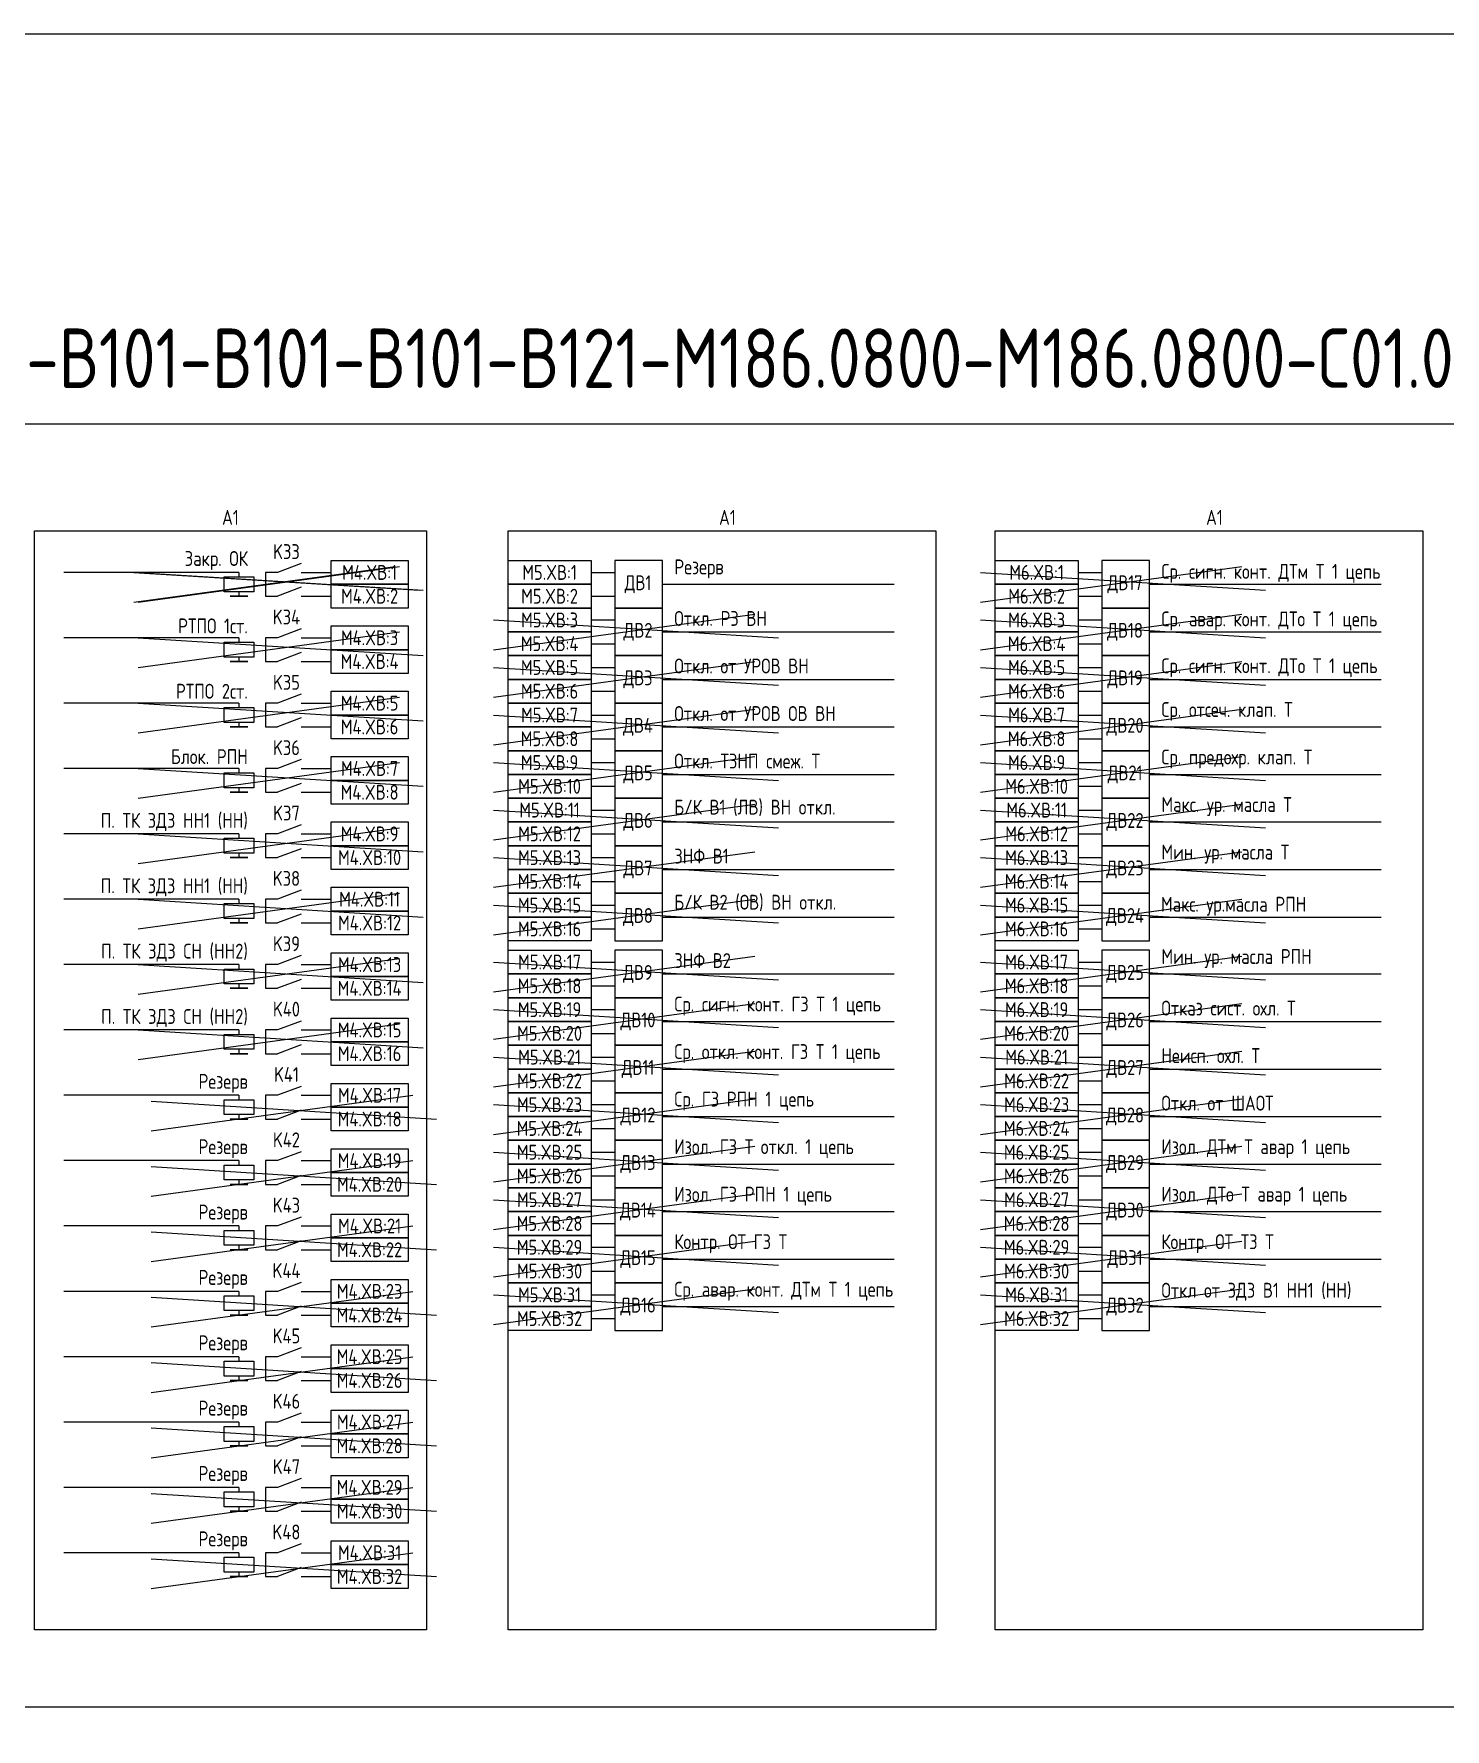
# Model space of a CAD drawing. Header units: millimetres. Extents: x -1117 to 4405, y -90 to 586.
# Drawn here: x -820 to -582.4, y 300.7 to 586 of the extents above; entities that cross this region are included whole.
import ezdxf

# ---------------------------------------------------------------- set-up
doc = ezdxf.new("R2010")
doc.units = ezdxf.units.MM
doc.styles.add('Gost_type_A', font='GOST_0.TTF')

msp = doc.modelspace()

# ---------------------------------------------------------------- linework, layer by layer
at = {"ltscale": 4.32}
for p, q in [((-774.98, 496.86), (-778.98, 495.36)), ((-774.98, 492.86), (-778.98, 491.36)), ((-774.98, 485.86), (-778.98, 484.36)), ((-774.98, 481.86), (-778.98, 480.36)), ((-774.98, 474.86), (-778.98, 473.36)), ((-774.98, 470.86), (-778.98, 469.36)), ((-774.98, 463.86), (-778.98, 462.36)), ((-774.98, 459.86), (-778.98, 458.36)), ((-774.98, 452.86), (-778.98, 451.36)), ((-774.98, 448.86), (-778.98, 447.36)), ((-774.98, 441.86), (-778.98, 440.36)), ((-774.98, 437.86), (-778.98, 436.36)), ((-774.98, 430.86), (-778.98, 429.36)), ((-774.98, 426.86), (-778.98, 425.36)), ((-774.98, 419.86), (-778.98, 418.36)), ((-774.98, 415.86), (-778.98, 414.36)), ((-774.98, 408.86), (-778.98, 407.36)), ((-774.98, 404.86), (-778.98, 403.36)), ((-774.98, 397.86), (-778.98, 396.36)), ((-774.98, 393.86), (-778.98, 392.36)), ((-774.98, 386.86), (-778.98, 385.36)), ((-774.98, 382.86), (-778.98, 381.36)), ((-774.98, 375.86), (-778.98, 374.36)), ((-774.98, 371.86), (-778.98, 370.36)), ((-774.98, 364.86), (-778.98, 363.36)), ((-774.98, 360.86), (-778.98, 359.36)), ((-774.98, 353.86), (-778.98, 352.36)), ((-774.98, 349.86), (-778.98, 348.36)), ((-774.98, 342.86), (-778.98, 341.36)), ((-774.98, 338.86), (-778.98, 337.36)), ((-774.98, 331.86), (-778.98, 330.36)), ((-774.98, 327.86), (-778.98, 326.36))]:
    msp.add_line(p, q, dxfattribs=at)
for p, q in [((-785.48, 495.36), (-814.98, 495.36)), ((-785.48, 495.36), (-785.48, 494.61)), ((-726.18, 495.36), (-722.18, 495.36)), ((-644.18, 495.36), (-640.18, 495.36)), ((-785.48, 492.11), (-785.48, 491.36)), ((-726.18, 491.36), (-722.18, 491.36)), ((-714.18, 493.36), (-675.18, 493.36)), ((-644.18, 491.36), (-640.18, 491.36)), ((-632.18, 493.36), (-593.18, 493.36)), ((-726.18, 487.36), (-722.18, 487.36)), ((-714.18, 485.36), (-675.18, 485.36)), ((-644.18, 487.36), (-640.18, 487.36)), ((-632.18, 485.36), (-593.18, 485.36)), ((-785.48, 484.36), (-814.98, 484.36)), ((-785.48, 484.36), (-785.48, 483.61)), ((-726.18, 483.36), (-722.18, 483.36)), ((-644.18, 483.36), (-640.18, 483.36)), ((-785.48, 481.11), (-785.48, 480.36)), ((-726.18, 479.36), (-722.18, 479.36)), ((-644.18, 479.36), (-640.18, 479.36)), ((-714.18, 477.36), (-675.18, 477.36)), ((-632.18, 477.36), (-593.18, 477.36)), ((-726.18, 475.36), (-722.18, 475.36)), ((-644.18, 475.36), (-640.18, 475.36)), ((-785.48, 473.36), (-814.98, 473.36)), ((-785.48, 473.36), (-785.48, 472.61)), ((-726.18, 471.36), (-722.18, 471.36)), ((-644.18, 471.36), (-640.18, 471.36)), ((-785.48, 470.11), (-785.48, 469.36)), ((-714.18, 469.36), (-675.18, 469.36)), ((-632.18, 469.36), (-593.18, 469.36)), ((-726.18, 467.36), (-722.18, 467.36)), ((-644.18, 467.36), (-640.18, 467.36)), ((-785.48, 462.36), (-814.98, 462.36)), ((-785.48, 462.36), (-785.48, 461.61)), ((-726.18, 463.36), (-722.18, 463.36)), ((-644.18, 463.36), (-640.18, 463.36)), ((-714.18, 461.36), (-675.18, 461.36)), ((-632.18, 461.36), (-593.18, 461.36)), ((-785.48, 459.11), (-785.48, 458.36)), ((-726.18, 459.36), (-722.18, 459.36)), ((-644.18, 459.36), (-640.18, 459.36)), ((-726.18, 455.36), (-722.18, 455.36)), ((-644.18, 455.36), (-640.18, 455.36)), ((-785.48, 451.36), (-814.98, 451.36)), ((-785.48, 451.36), (-785.48, 450.61)), ((-726.18, 451.36), (-722.18, 451.36)), ((-714.18, 453.36), (-675.18, 453.36)), ((-644.18, 451.36), (-640.18, 451.36)), ((-632.18, 453.36), (-593.18, 453.36)), ((-785.48, 448.11), (-785.48, 447.36)), ((-726.18, 447.36), (-722.18, 447.36)), ((-714.18, 445.36), (-675.18, 445.36)), ((-644.18, 447.36), (-640.18, 447.36)), ((-632.18, 445.36), (-593.18, 445.36)), ((-726.18, 443.36), (-722.18, 443.36)), ((-644.18, 443.36), (-640.18, 443.36)), ((-785.48, 440.36), (-814.98, 440.36)), ((-785.48, 440.36), (-785.48, 439.61)), ((-785.48, 437.11), (-785.48, 436.36)), ((-726.18, 439.36), (-722.18, 439.36)), ((-714.18, 437.36), (-675.18, 437.36)), ((-644.18, 439.36), (-640.18, 439.36)), ((-632.18, 437.36), (-593.18, 437.36)), ((-726.18, 435.36), (-722.18, 435.36)), ((-644.18, 435.36), (-640.18, 435.36)), ((-785.48, 429.36), (-814.98, 429.36)), ((-785.48, 429.36), (-785.48, 428.61)), ((-726.18, 429.78), (-722.18, 429.78)), ((-644.18, 429.78), (-640.18, 429.78)), ((-785.48, 426.11), (-785.48, 425.36)), ((-726.18, 425.78), (-722.18, 425.78)), ((-714.18, 427.78), (-675.18, 427.78)), ((-644.18, 425.78), (-640.18, 425.78)), ((-632.18, 427.78), (-593.18, 427.78)), ((-726.18, 421.78), (-722.18, 421.78)), ((-714.18, 419.78), (-675.18, 419.78)), ((-644.18, 421.78), (-640.18, 421.78)), ((-632.18, 419.78), (-593.18, 419.78)), ((-785.48, 418.36), (-814.98, 418.36)), ((-785.48, 418.36), (-785.48, 417.61)), ((-726.18, 417.78), (-722.18, 417.78)), ((-644.18, 417.78), (-640.18, 417.78)), ((-785.48, 415.11), (-785.48, 414.36)), ((-726.18, 413.78), (-722.18, 413.78)), ((-644.18, 413.78), (-640.18, 413.78)), ((-714.18, 411.78), (-675.18, 411.78)), ((-632.18, 411.78), (-593.18, 411.78)), ((-726.18, 409.78), (-722.18, 409.78)), ((-644.18, 409.78), (-640.18, 409.78)), ((-785.48, 407.36), (-814.98, 407.36)), ((-785.48, 407.36), (-785.48, 406.61)), ((-726.18, 405.78), (-722.18, 405.78)), ((-644.18, 405.78), (-640.18, 405.78)), ((-785.48, 404.11), (-785.48, 403.36)), ((-714.18, 403.78), (-675.18, 403.78)), ((-632.18, 403.78), (-593.18, 403.78)), ((-726.18, 401.78), (-722.18, 401.78)), ((-644.18, 401.78), (-640.18, 401.78)), ((-726.18, 397.78), (-722.18, 397.78)), ((-644.18, 397.78), (-640.18, 397.78)), ((-785.48, 396.36), (-814.98, 396.36)), ((-785.48, 396.36), (-785.48, 395.61)), ((-726.18, 393.78), (-722.18, 393.78)), ((-714.18, 395.78), (-675.18, 395.78)), ((-644.18, 393.78), (-640.18, 393.78)), ((-632.18, 395.78), (-593.18, 395.78)), ((-785.48, 393.11), (-785.48, 392.36)), ((-726.18, 389.78), (-722.18, 389.78)), ((-644.18, 389.78), (-640.18, 389.78)), ((-785.48, 385.36), (-814.98, 385.36)), ((-785.48, 385.36), (-785.48, 384.61)), ((-726.18, 385.78), (-722.18, 385.78)), ((-714.18, 387.78), (-675.18, 387.78)), ((-644.18, 385.78), (-640.18, 385.78)), ((-632.18, 387.78), (-593.18, 387.78)), ((-785.48, 382.11), (-785.48, 381.36)), ((-726.18, 381.78), (-722.18, 381.78)), ((-714.18, 379.78), (-675.18, 379.78)), ((-644.18, 381.78), (-640.18, 381.78)), ((-632.18, 379.78), (-593.18, 379.78)), ((-726.18, 377.78), (-722.18, 377.78)), ((-644.18, 377.78), (-640.18, 377.78)), ((-785.48, 374.36), (-814.98, 374.36)), ((-785.48, 374.36), (-785.48, 373.61)), ((-726.18, 373.78), (-722.18, 373.78)), ((-644.18, 373.78), (-640.18, 373.78)), ((-785.48, 371.11), (-785.48, 370.36)), ((-714.18, 371.78), (-675.18, 371.78)), ((-632.18, 371.78), (-593.18, 371.78)), ((-726.18, 369.78), (-722.18, 369.78)), ((-644.18, 369.78), (-640.18, 369.78)), ((-785.48, 363.36), (-814.98, 363.36)), ((-785.48, 363.36), (-785.48, 362.61)), ((-785.48, 360.11), (-785.48, 359.36)), ((-785.48, 352.36), (-814.98, 352.36)), ((-785.48, 352.36), (-785.48, 351.61)), ((-785.48, 349.11), (-785.48, 348.36)), ((-785.48, 341.36), (-814.98, 341.36)), ((-785.48, 341.36), (-785.48, 340.61)), ((-785.48, 338.11), (-785.48, 337.36)), ((-785.48, 330.36), (-814.98, 330.36)), ((-785.48, 330.36), (-785.48, 329.61)), ((-785.48, 327.11), (-785.48, 326.36))]:
    msp.add_line(p, q)
at = {"color": 6}
for p, q in [((-803.15, 490.36), (-759.15, 496.36)), ((-803.15, 495.36), (-755.15, 492.36)), ((-802.45, 490.36), (-758.45, 496.36)), ((-802.45, 495.36), (-754.45, 492.36)), ((-660.65, 490.36), (-616.65, 496.36)), ((-660.65, 495.36), (-612.65, 492.36)), ((-742.65, 482.36), (-698.65, 488.36)), ((-660.65, 482.36), (-616.65, 488.36)), ((-802.45, 479.36), (-758.45, 485.36)), ((-742.65, 487.36), (-694.65, 484.36)), ((-660.65, 487.36), (-612.65, 484.36)), ((-802.45, 484.36), (-754.45, 481.36)), ((-742.65, 474.36), (-698.65, 480.36)), ((-742.65, 479.36), (-694.65, 476.36)), ((-660.65, 474.36), (-616.65, 480.36)), ((-660.65, 479.36), (-612.65, 476.36)), ((-802.45, 468.36), (-758.45, 474.36)), ((-802.45, 473.36), (-754.45, 470.36)), ((-742.65, 466.36), (-698.65, 472.36)), ((-742.65, 471.36), (-694.65, 468.36)), ((-660.65, 466.36), (-616.65, 472.36)), ((-660.65, 471.36), (-612.65, 468.36)), ((-802.45, 457.36), (-758.45, 463.36)), ((-802.45, 462.36), (-754.45, 459.36)), ((-742.65, 458.36), (-698.65, 464.36)), ((-742.65, 463.36), (-694.65, 460.36)), ((-660.65, 458.36), (-616.65, 464.36)), ((-660.65, 463.36), (-612.65, 460.36)), ((-742.65, 450.36), (-698.65, 456.36)), ((-742.65, 455.36), (-694.65, 452.36)), ((-660.65, 450.36), (-616.65, 456.36)), ((-660.65, 455.36), (-612.65, 452.36)), ((-802.45, 446.36), (-758.45, 452.36)), ((-802.45, 451.36), (-754.45, 448.36)), ((-742.65, 442.36), (-698.65, 448.36)), ((-660.65, 442.36), (-616.65, 448.36)), ((-742.65, 447.36), (-694.65, 444.36)), ((-660.65, 447.36), (-612.65, 444.36)), ((-802.45, 435.36), (-758.45, 441.36)), ((-802.45, 440.36), (-754.45, 437.36)), ((-742.65, 434.36), (-698.65, 440.36)), ((-660.65, 434.36), (-616.65, 440.36)), ((-742.65, 439.36), (-694.65, 436.36)), ((-660.65, 439.36), (-612.65, 436.36)), ((-802.45, 424.36), (-758.45, 430.36)), ((-802.45, 429.36), (-754.45, 426.36)), ((-742.65, 424.78), (-698.65, 430.78)), ((-742.65, 429.78), (-694.65, 426.78)), ((-660.65, 424.78), (-616.65, 430.78)), ((-660.65, 429.78), (-612.65, 426.78)), ((-742.65, 416.78), (-698.65, 422.78)), ((-660.65, 416.78), (-616.65, 422.78)), ((-742.65, 421.78), (-694.65, 418.78)), ((-660.65, 421.78), (-612.65, 418.78)), ((-802.45, 413.36), (-758.45, 419.36)), ((-802.45, 418.36), (-754.45, 415.36)), ((-742.65, 408.78), (-698.65, 414.78)), ((-742.65, 413.78), (-694.65, 410.78)), ((-660.65, 408.78), (-616.65, 414.78)), ((-660.65, 413.78), (-612.65, 410.78)), ((-742.65, 400.78), (-698.65, 406.78)), ((-742.65, 405.78), (-694.65, 402.78)), ((-660.65, 400.78), (-616.65, 406.78)), ((-660.65, 405.78), (-612.65, 402.78)), ((-742.65, 392.78), (-698.65, 398.78)), ((-742.65, 397.78), (-694.65, 394.78)), ((-660.65, 392.78), (-616.65, 398.78)), ((-660.65, 397.78), (-612.65, 394.78)), ((-742.65, 384.78), (-698.65, 390.78)), ((-742.65, 389.78), (-694.65, 386.78)), ((-660.65, 384.78), (-616.65, 390.78)), ((-660.65, 389.78), (-612.65, 386.78)), ((-742.65, 376.78), (-698.65, 382.78)), ((-660.65, 376.78), (-616.65, 382.78)), ((-742.65, 381.78), (-694.65, 378.78)), ((-660.65, 381.78), (-612.65, 378.78)), ((-742.65, 368.78), (-698.65, 374.78)), ((-742.65, 373.78), (-694.65, 370.78)), ((-660.65, 368.78), (-616.65, 374.78)), ((-660.65, 373.78), (-612.65, 370.78))]:
    msp.add_line(p, q, dxfattribs=at)
at = {"ltscale": 1.08}
for p, q in [((-778.98, 495.36), (-780.98, 495.36)), ((-780.98, 495.36), (-780.98, 491.36)), ((-774.98, 495.36), (-769.98, 495.36)), ((-780.98, 491.36), (-778.98, 491.36)), ((-774.98, 491.36), (-769.98, 491.36)), ((-778.98, 484.36), (-780.98, 484.36)), ((-780.98, 484.36), (-780.98, 480.36)), ((-774.98, 484.36), (-769.98, 484.36)), ((-780.98, 480.36), (-778.98, 480.36)), ((-774.98, 480.36), (-769.98, 480.36)), ((-778.98, 473.36), (-780.98, 473.36)), ((-780.98, 473.36), (-780.98, 469.36)), ((-774.98, 473.36), (-769.98, 473.36)), ((-780.98, 469.36), (-778.98, 469.36)), ((-774.98, 469.36), (-769.98, 469.36)), ((-778.98, 462.36), (-780.98, 462.36)), ((-780.98, 462.36), (-780.98, 458.36)), ((-774.98, 462.36), (-769.98, 462.36)), ((-780.98, 458.36), (-778.98, 458.36)), ((-774.98, 458.36), (-769.98, 458.36)), ((-778.98, 451.36), (-780.98, 451.36)), ((-780.98, 451.36), (-780.98, 447.36)), ((-774.98, 451.36), (-769.98, 451.36)), ((-780.98, 447.36), (-778.98, 447.36)), ((-774.98, 447.36), (-769.98, 447.36)), ((-778.98, 440.36), (-780.98, 440.36)), ((-780.98, 440.36), (-780.98, 436.36)), ((-774.98, 440.36), (-769.98, 440.36)), ((-780.98, 436.36), (-778.98, 436.36)), ((-774.98, 436.36), (-769.98, 436.36)), ((-778.98, 429.36), (-780.98, 429.36)), ((-780.98, 429.36), (-780.98, 425.36)), ((-774.98, 429.36), (-769.98, 429.36)), ((-780.98, 425.36), (-778.98, 425.36)), ((-774.98, 425.36), (-769.98, 425.36)), ((-778.98, 418.36), (-780.98, 418.36)), ((-780.98, 418.36), (-780.98, 414.36)), ((-774.98, 418.36), (-769.98, 418.36)), ((-780.98, 414.36), (-778.98, 414.36)), ((-774.98, 414.36), (-769.98, 414.36)), ((-778.98, 407.36), (-780.98, 407.36)), ((-780.98, 407.36), (-780.98, 403.36)), ((-774.98, 407.36), (-769.98, 407.36)), ((-780.98, 403.36), (-778.98, 403.36)), ((-774.98, 403.36), (-769.98, 403.36)), ((-778.98, 396.36), (-780.98, 396.36)), ((-780.98, 396.36), (-780.98, 392.36)), ((-774.98, 396.36), (-769.98, 396.36)), ((-780.98, 392.36), (-778.98, 392.36)), ((-774.98, 392.36), (-769.98, 392.36)), ((-778.98, 385.36), (-780.98, 385.36)), ((-780.98, 385.36), (-780.98, 381.36)), ((-774.98, 385.36), (-769.98, 385.36)), ((-780.98, 381.36), (-778.98, 381.36)), ((-774.98, 381.36), (-769.98, 381.36)), ((-778.98, 374.36), (-780.98, 374.36)), ((-780.98, 374.36), (-780.98, 370.36)), ((-774.98, 374.36), (-769.98, 374.36)), ((-780.98, 370.36), (-778.98, 370.36)), ((-774.98, 370.36), (-769.98, 370.36)), ((-778.98, 363.36), (-780.98, 363.36)), ((-780.98, 363.36), (-780.98, 359.36)), ((-774.98, 363.36), (-769.98, 363.36)), ((-780.98, 359.36), (-778.98, 359.36)), ((-774.98, 359.36), (-769.98, 359.36)), ((-778.98, 352.36), (-780.98, 352.36)), ((-780.98, 352.36), (-780.98, 348.36)), ((-774.98, 352.36), (-769.98, 352.36)), ((-780.98, 348.36), (-778.98, 348.36)), ((-774.98, 348.36), (-769.98, 348.36)), ((-778.98, 341.36), (-780.98, 341.36)), ((-780.98, 341.36), (-780.98, 337.36)), ((-774.98, 341.36), (-769.98, 341.36)), ((-780.98, 337.36), (-778.98, 337.36)), ((-774.98, 337.36), (-769.98, 337.36)), ((-778.98, 330.36), (-780.98, 330.36)), ((-780.98, 330.36), (-780.98, 326.36)), ((-774.98, 330.36), (-769.98, 330.36)), ((-780.98, 326.36), (-778.98, 326.36)), ((-774.98, 326.36), (-769.98, 326.36))]:
    msp.add_line(p, q, dxfattribs=at)
at = {"color": 3}
for p, q in [((-800.23, 401.36), (-756.23, 407.36)), ((-800.23, 406.36), (-752.23, 403.36)), ((-800.23, 390.36), (-756.23, 396.36)), ((-800.23, 395.36), (-752.23, 392.36)), ((-800.23, 379.36), (-756.23, 385.36)), ((-800.23, 384.36), (-752.23, 381.36)), ((-800.23, 368.36), (-756.23, 374.36)), ((-800.23, 373.36), (-752.23, 370.36)), ((-800.23, 357.36), (-756.23, 363.36)), ((-800.23, 362.36), (-752.23, 359.36)), ((-800.23, 346.36), (-756.23, 352.36)), ((-800.23, 351.36), (-752.23, 348.36)), ((-800.23, 335.36), (-756.23, 341.36)), ((-800.23, 340.36), (-752.23, 337.36)), ((-800.23, 324.36), (-756.23, 330.36)), ((-800.23, 329.36), (-752.23, 326.36))]:
    msp.add_line(p, q, dxfattribs=at)
for points in [[(-1117.42, 586), (4404.54, 586), (4404.54, -90), (-1117.42, -90)], [(-1050, 520.36), (150.29, 520.36), (150.29, 304.36), (-1050, 304.36)], [(-819.91, 502.36), (-753.91, 502.36), (-753.91, 317.36), (-819.91, 317.36)], [(-740.18, 502.36), (-668.18, 502.36), (-668.18, 317.36), (-740.18, 317.36)], [(-658.18, 502.36), (-586.18, 502.36), (-586.18, 317.36), (-658.18, 317.36)], [(-769.98, 497.36), (-756.98, 497.36), (-756.98, 493.36), (-769.98, 493.36)], [(-740.18, 497.36), (-726.18, 497.36), (-726.18, 493.36), (-740.18, 493.36)], [(-658.18, 497.36), (-644.18, 497.36), (-644.18, 493.36), (-658.18, 493.36)], [(-782.98, 494.61), (-782.98, 492.11), (-787.98, 492.11), (-787.98, 494.61)], [(-783.98, 491.36), (-786.98, 491.36)], [(-769.98, 493.36), (-756.98, 493.36), (-756.98, 489.36), (-769.98, 489.36)], [(-740.18, 493.36), (-726.18, 493.36), (-726.18, 489.36), (-740.18, 489.36)], [(-658.18, 493.36), (-644.18, 493.36), (-644.18, 489.36), (-658.18, 489.36)], [(-740.18, 489.36), (-726.18, 489.36), (-726.18, 485.36), (-740.18, 485.36)], [(-658.18, 489.36), (-644.18, 489.36), (-644.18, 485.36), (-658.18, 485.36)], [(-769.98, 486.36), (-756.98, 486.36), (-756.98, 482.36), (-769.98, 482.36)], [(-740.18, 485.36), (-726.18, 485.36), (-726.18, 481.36), (-740.18, 481.36)], [(-658.18, 485.36), (-644.18, 485.36), (-644.18, 481.36), (-658.18, 481.36)], [(-782.98, 483.61), (-782.98, 481.11), (-787.98, 481.11), (-787.98, 483.61)], [(-769.98, 482.36), (-756.98, 482.36), (-756.98, 478.36), (-769.98, 478.36)], [(-783.98, 480.36), (-786.98, 480.36)], [(-740.18, 481.36), (-726.18, 481.36), (-726.18, 477.36), (-740.18, 477.36)], [(-658.18, 481.36), (-644.18, 481.36), (-644.18, 477.36), (-658.18, 477.36)], [(-740.18, 477.36), (-726.18, 477.36), (-726.18, 473.36), (-740.18, 473.36)], [(-658.18, 477.36), (-644.18, 477.36), (-644.18, 473.36), (-658.18, 473.36)], [(-769.98, 475.36), (-756.98, 475.36), (-756.98, 471.36), (-769.98, 471.36)], [(-782.98, 472.61), (-782.98, 470.11), (-787.98, 470.11), (-787.98, 472.61)], [(-769.98, 471.36), (-756.98, 471.36), (-756.98, 467.36), (-769.98, 467.36)], [(-740.18, 473.36), (-726.18, 473.36), (-726.18, 469.36), (-740.18, 469.36)], [(-658.18, 473.36), (-644.18, 473.36), (-644.18, 469.36), (-658.18, 469.36)], [(-783.98, 469.36), (-786.98, 469.36)], [(-740.18, 469.36), (-726.18, 469.36), (-726.18, 465.36), (-740.18, 465.36)], [(-658.18, 469.36), (-644.18, 469.36), (-644.18, 465.36), (-658.18, 465.36)], [(-740.18, 465.36), (-726.18, 465.36), (-726.18, 461.36), (-740.18, 461.36)], [(-658.18, 465.36), (-644.18, 465.36), (-644.18, 461.36), (-658.18, 461.36)], [(-769.98, 464.36), (-756.98, 464.36), (-756.98, 460.36), (-769.98, 460.36)], [(-782.98, 461.61), (-782.98, 459.11), (-787.98, 459.11), (-787.98, 461.61)], [(-769.98, 460.36), (-756.98, 460.36), (-756.98, 456.36), (-769.98, 456.36)], [(-740.18, 461.36), (-726.18, 461.36), (-726.18, 457.36), (-740.18, 457.36)], [(-658.18, 461.36), (-644.18, 461.36), (-644.18, 457.36), (-658.18, 457.36)], [(-783.98, 458.36), (-786.98, 458.36)], [(-740.18, 457.36), (-726.18, 457.36), (-726.18, 453.36), (-740.18, 453.36)], [(-658.18, 457.36), (-644.18, 457.36), (-644.18, 453.36), (-658.18, 453.36)], [(-769.98, 453.36), (-756.98, 453.36), (-756.98, 449.36), (-769.98, 449.36)], [(-740.18, 453.36), (-726.18, 453.36), (-726.18, 449.36), (-740.18, 449.36)], [(-658.18, 453.36), (-644.18, 453.36), (-644.18, 449.36), (-658.18, 449.36)], [(-782.98, 450.61), (-782.98, 448.11), (-787.98, 448.11), (-787.98, 450.61)], [(-769.98, 449.36), (-756.98, 449.36), (-756.98, 445.36), (-769.98, 445.36)], [(-740.18, 449.36), (-726.18, 449.36), (-726.18, 445.36), (-740.18, 445.36)], [(-658.18, 449.36), (-644.18, 449.36), (-644.18, 445.36), (-658.18, 445.36)], [(-783.98, 447.36), (-786.98, 447.36)], [(-740.18, 445.36), (-726.18, 445.36), (-726.18, 441.36), (-740.18, 441.36)], [(-658.18, 445.36), (-644.18, 445.36), (-644.18, 441.36), (-658.18, 441.36)], [(-769.98, 442.36), (-756.98, 442.36), (-756.98, 438.36), (-769.98, 438.36)], [(-782.98, 439.61), (-782.98, 437.11), (-787.98, 437.11), (-787.98, 439.61)], [(-740.18, 441.36), (-726.18, 441.36), (-726.18, 437.36), (-740.18, 437.36)], [(-658.18, 441.36), (-644.18, 441.36), (-644.18, 437.36), (-658.18, 437.36)], [(-769.98, 438.36), (-756.98, 438.36), (-756.98, 434.36), (-769.98, 434.36)], [(-740.18, 437.36), (-726.18, 437.36), (-726.18, 433.36), (-740.18, 433.36)], [(-658.18, 437.36), (-644.18, 437.36), (-644.18, 433.36), (-658.18, 433.36)], [(-783.98, 436.36), (-786.98, 436.36)], [(-769.98, 431.36), (-756.98, 431.36), (-756.98, 427.36), (-769.98, 427.36)], [(-740.18, 431.78), (-726.18, 431.78), (-726.18, 427.78), (-740.18, 427.78)], [(-658.18, 431.78), (-644.18, 431.78), (-644.18, 427.78), (-658.18, 427.78)], [(-782.98, 428.61), (-782.98, 426.11), (-787.98, 426.11), (-787.98, 428.61)], [(-783.98, 425.36), (-786.98, 425.36)], [(-769.98, 427.36), (-756.98, 427.36), (-756.98, 423.36), (-769.98, 423.36)], [(-740.18, 427.78), (-726.18, 427.78), (-726.18, 423.78), (-740.18, 423.78)], [(-658.18, 427.78), (-644.18, 427.78), (-644.18, 423.78), (-658.18, 423.78)], [(-740.18, 423.78), (-726.18, 423.78), (-726.18, 419.78), (-740.18, 419.78)], [(-658.18, 423.78), (-644.18, 423.78), (-644.18, 419.78), (-658.18, 419.78)], [(-769.98, 420.36), (-756.98, 420.36), (-756.98, 416.36), (-769.98, 416.36)], [(-740.18, 419.78), (-726.18, 419.78), (-726.18, 415.78), (-740.18, 415.78)], [(-658.18, 419.78), (-644.18, 419.78), (-644.18, 415.78), (-658.18, 415.78)], [(-782.98, 417.61), (-782.98, 415.11), (-787.98, 415.11), (-787.98, 417.61)], [(-783.98, 414.36), (-786.98, 414.36)], [(-769.98, 416.36), (-756.98, 416.36), (-756.98, 412.36), (-769.98, 412.36)], [(-740.18, 415.78), (-726.18, 415.78), (-726.18, 411.78), (-740.18, 411.78)], [(-658.18, 415.78), (-644.18, 415.78), (-644.18, 411.78), (-658.18, 411.78)], [(-740.18, 411.78), (-726.18, 411.78), (-726.18, 407.78), (-740.18, 407.78)], [(-658.18, 411.78), (-644.18, 411.78), (-644.18, 407.78), (-658.18, 407.78)], [(-769.98, 409.36), (-756.98, 409.36), (-756.98, 405.36), (-769.98, 405.36)], [(-782.98, 406.61), (-782.98, 404.11), (-787.98, 404.11), (-787.98, 406.61)], [(-769.98, 405.36), (-756.98, 405.36), (-756.98, 401.36), (-769.98, 401.36)], [(-740.18, 407.78), (-726.18, 407.78), (-726.18, 403.78), (-740.18, 403.78)], [(-658.18, 407.78), (-644.18, 407.78), (-644.18, 403.78), (-658.18, 403.78)], [(-783.98, 403.36), (-786.98, 403.36)], [(-740.18, 403.78), (-726.18, 403.78), (-726.18, 399.78), (-740.18, 399.78)], [(-658.18, 403.78), (-644.18, 403.78), (-644.18, 399.78), (-658.18, 399.78)], [(-740.18, 399.78), (-726.18, 399.78), (-726.18, 395.78), (-740.18, 395.78)], [(-658.18, 399.78), (-644.18, 399.78), (-644.18, 395.78), (-658.18, 395.78)], [(-769.98, 398.36), (-756.98, 398.36), (-756.98, 394.36), (-769.98, 394.36)], [(-782.98, 395.61), (-782.98, 393.11), (-787.98, 393.11), (-787.98, 395.61)], [(-769.98, 394.36), (-756.98, 394.36), (-756.98, 390.36), (-769.98, 390.36)], [(-740.18, 395.78), (-726.18, 395.78), (-726.18, 391.78), (-740.18, 391.78)], [(-658.18, 395.78), (-644.18, 395.78), (-644.18, 391.78), (-658.18, 391.78)], [(-783.98, 392.36), (-786.98, 392.36)], [(-740.18, 391.78), (-726.18, 391.78), (-726.18, 387.78), (-740.18, 387.78)], [(-658.18, 391.78), (-644.18, 391.78), (-644.18, 387.78), (-658.18, 387.78)], [(-769.98, 387.36), (-756.98, 387.36), (-756.98, 383.36), (-769.98, 383.36)], [(-740.18, 387.78), (-726.18, 387.78), (-726.18, 383.78), (-740.18, 383.78)], [(-658.18, 387.78), (-644.18, 387.78), (-644.18, 383.78), (-658.18, 383.78)], [(-782.98, 384.61), (-782.98, 382.11), (-787.98, 382.11), (-787.98, 384.61)], [(-769.98, 383.36), (-756.98, 383.36), (-756.98, 379.36), (-769.98, 379.36)], [(-740.18, 383.78), (-726.18, 383.78), (-726.18, 379.78), (-740.18, 379.78)], [(-658.18, 383.78), (-644.18, 383.78), (-644.18, 379.78), (-658.18, 379.78)], [(-783.98, 381.36), (-786.98, 381.36)], [(-740.18, 379.78), (-726.18, 379.78), (-726.18, 375.78), (-740.18, 375.78)], [(-658.18, 379.78), (-644.18, 379.78), (-644.18, 375.78), (-658.18, 375.78)], [(-769.98, 376.36), (-756.98, 376.36), (-756.98, 372.36), (-769.98, 372.36)], [(-740.18, 375.78), (-726.18, 375.78), (-726.18, 371.78), (-740.18, 371.78)], [(-658.18, 375.78), (-644.18, 375.78), (-644.18, 371.78), (-658.18, 371.78)], [(-782.98, 373.61), (-782.98, 371.11), (-787.98, 371.11), (-787.98, 373.61)], [(-769.98, 372.36), (-756.98, 372.36), (-756.98, 368.36), (-769.98, 368.36)], [(-740.18, 371.78), (-726.18, 371.78), (-726.18, 367.78), (-740.18, 367.78)], [(-658.18, 371.78), (-644.18, 371.78), (-644.18, 367.78), (-658.18, 367.78)], [(-783.98, 370.36), (-786.98, 370.36)], [(-769.98, 365.36), (-756.98, 365.36), (-756.98, 361.36), (-769.98, 361.36)], [(-782.98, 362.61), (-782.98, 360.11), (-787.98, 360.11), (-787.98, 362.61)], [(-769.98, 361.36), (-756.98, 361.36), (-756.98, 357.36), (-769.98, 357.36)], [(-783.98, 359.36), (-786.98, 359.36)], [(-769.98, 354.36), (-756.98, 354.36), (-756.98, 350.36), (-769.98, 350.36)], [(-782.98, 351.61), (-782.98, 349.11), (-787.98, 349.11), (-787.98, 351.61)], [(-783.98, 348.36), (-786.98, 348.36)], [(-769.98, 350.36), (-756.98, 350.36), (-756.98, 346.36), (-769.98, 346.36)], [(-769.98, 343.36), (-756.98, 343.36), (-756.98, 339.36), (-769.98, 339.36)], [(-782.98, 340.61), (-782.98, 338.11), (-787.98, 338.11), (-787.98, 340.61)], [(-783.98, 337.36), (-786.98, 337.36)], [(-769.98, 339.36), (-756.98, 339.36), (-756.98, 335.36), (-769.98, 335.36)], [(-769.98, 332.36), (-756.98, 332.36), (-756.98, 328.36), (-769.98, 328.36)], [(-782.98, 329.61), (-782.98, 327.11), (-787.98, 327.11), (-787.98, 329.61)], [(-769.98, 328.36), (-756.98, 328.36), (-756.98, 324.36), (-769.98, 324.36)], [(-783.98, 326.36), (-786.98, 326.36)]]:
    msp.add_lwpolyline(points, close=True)
at = {"ltscale": 4}
for points in [[(-722.18, 489.36), (-714.18, 489.36), (-714.18, 497.36), (-722.18, 497.36)], [(-640.18, 489.36), (-632.18, 489.36), (-632.18, 497.36), (-640.18, 497.36)], [(-722.18, 481.36), (-714.18, 481.36), (-714.18, 489.36), (-722.18, 489.36)], [(-640.18, 481.36), (-632.18, 481.36), (-632.18, 489.36), (-640.18, 489.36)], [(-722.18, 473.36), (-714.18, 473.36), (-714.18, 481.36), (-722.18, 481.36)], [(-640.18, 473.36), (-632.18, 473.36), (-632.18, 481.36), (-640.18, 481.36)], [(-722.18, 465.36), (-714.18, 465.36), (-714.18, 473.36), (-722.18, 473.36)], [(-640.18, 465.36), (-632.18, 465.36), (-632.18, 473.36), (-640.18, 473.36)], [(-722.18, 457.36), (-714.18, 457.36), (-714.18, 465.36), (-722.18, 465.36)], [(-640.18, 457.36), (-632.18, 457.36), (-632.18, 465.36), (-640.18, 465.36)], [(-722.18, 449.36), (-714.18, 449.36), (-714.18, 457.36), (-722.18, 457.36)], [(-640.18, 449.36), (-632.18, 449.36), (-632.18, 457.36), (-640.18, 457.36)], [(-722.18, 441.36), (-714.18, 441.36), (-714.18, 449.36), (-722.18, 449.36)], [(-640.18, 441.36), (-632.18, 441.36), (-632.18, 449.36), (-640.18, 449.36)], [(-722.18, 433.36), (-714.18, 433.36), (-714.18, 441.36), (-722.18, 441.36)], [(-640.18, 433.36), (-632.18, 433.36), (-632.18, 441.36), (-640.18, 441.36)], [(-722.18, 423.78), (-714.18, 423.78), (-714.18, 431.78), (-722.18, 431.78)], [(-640.18, 423.78), (-632.18, 423.78), (-632.18, 431.78), (-640.18, 431.78)], [(-722.18, 415.78), (-714.18, 415.78), (-714.18, 423.78), (-722.18, 423.78)], [(-640.18, 415.78), (-632.18, 415.78), (-632.18, 423.78), (-640.18, 423.78)], [(-722.18, 407.78), (-714.18, 407.78), (-714.18, 415.78), (-722.18, 415.78)], [(-640.18, 407.78), (-632.18, 407.78), (-632.18, 415.78), (-640.18, 415.78)], [(-722.18, 399.78), (-714.18, 399.78), (-714.18, 407.78), (-722.18, 407.78)], [(-640.18, 399.78), (-632.18, 399.78), (-632.18, 407.78), (-640.18, 407.78)], [(-722.18, 391.78), (-714.18, 391.78), (-714.18, 399.78), (-722.18, 399.78)], [(-640.18, 391.78), (-632.18, 391.78), (-632.18, 399.78), (-640.18, 399.78)], [(-722.18, 383.78), (-714.18, 383.78), (-714.18, 391.78), (-722.18, 391.78)], [(-640.18, 383.78), (-632.18, 383.78), (-632.18, 391.78), (-640.18, 391.78)], [(-722.18, 375.78), (-714.18, 375.78), (-714.18, 383.78), (-722.18, 383.78)], [(-640.18, 375.78), (-632.18, 375.78), (-632.18, 383.78), (-640.18, 383.78)], [(-722.18, 367.78), (-714.18, 367.78), (-714.18, 375.78), (-722.18, 375.78)], [(-640.18, 367.78), (-632.18, 367.78), (-632.18, 375.78), (-640.18, 375.78)]]:
    msp.add_lwpolyline(points, close=True, dxfattribs=at)

# ---------------------------------------------------------------- texts
at = {"attachment_point": 8, "line_spacing_factor": 0.9, "style": 'Gost_type_A'}
for s, insert, char_height, width in [('ЮНИТ-М519-ДЗТ-Р102-К103-К103-К103-В101-В101-В101-В101-В121-М186.0800-М186.0800-С01.03', (-806.28, 524.36), 10, 401), ('A1', (-786.91, 503.36), 2.5, 66), ('A1', (-703.24, 503.36), 2.5, 73.8762), ('A1', (-621.24, 503.36), 2.5, 73.8762)]:
    msp.add_mtext(s, dxfattribs=dict(at, insert=insert, char_height=char_height, width=width))
at = {"char_height": 2.5, "style": 'Gost_type_A'}
for s, insert, width, attachment_point in [('K33', (-777.48, 498.86), 5, 5), ('Закр. ОК', (-783.98, 497.36), 31.0015, 6), ('M4.XВ:1', (-763.48, 495.36), 13, 5), ('M5.XВ:1', (-733.18, 495.36), 14, 5), ('Резерв', (-712.18, 494.36), 30.8621, 7), ('M6.XВ:1', (-651.18, 495.36), 14, 5), ('Ср. сигн. конт. ДТм Т 1 цепь', (-630.18, 493.6), 37.8704, 7), ('ДВ1', (-718.3, 493.36), 7.7588, 5), ('ДВ17', (-636.3, 493.36), 7.7588, 5), ('M4.XВ:2', (-763.48, 491.36), 13, 5), ('M5.XВ:2', (-733.18, 491.36), 14, 5), ('M6.XВ:2', (-651.18, 491.36), 14, 5), ('K34', (-777.48, 487.86), 5, 5), ('M5.XВ:3', (-733.18, 487.36), 14, 5), ('Откл. РЗ ВН', (-712.18, 486.36), 38.5025, 7), ('M6.XВ:3', (-651.18, 487.36), 14, 5), ('Ср. авар. конт. ДТо Т 1 цепь', (-630.18, 485.6), 37.6912, 7), ('РТПО 1ст.', (-783.98, 486.36), 31.0015, 6), ('M4.XВ:3', (-763.48, 484.36), 13, 5), ('ДВ2', (-718.3, 485.36), 7.7588, 5), ('ДВ18', (-636.3, 485.36), 7.7588, 5), ('M5.XВ:4', (-733.18, 483.36), 14, 5), ('M6.XВ:4', (-651.18, 483.36), 14, 5), ('M4.XВ:4', (-763.48, 480.36), 13, 5), ('M5.XВ:5', (-733.18, 479.36), 14, 5), ('Откл. от УРОВ ВН', (-712.18, 478.36), 27.8465, 7), ('M6.XВ:5', (-651.18, 479.36), 14, 5), ('Ср. сигн. конт. ДТо Т 1 цепь', (-630.18, 477.72), 38.4821, 7), ('РТПО 2ст.', (-783.98, 475.36), 36.2681, 6), ('K35', (-777.48, 476.86), 5, 5), ('M5.XВ:6', (-733.18, 475.36), 14, 5), ('ДВ3', (-718.3, 477.36), 7.7588, 5), ('M6.XВ:6', (-651.18, 475.36), 14, 5), ('ДВ19', (-636.3, 477.36), 7.7588, 5), ('M4.XВ:5', (-763.48, 473.36), 13, 5), ('M5.XВ:7', (-733.18, 471.36), 14, 5), ('ДВ4', (-718.3, 469.36), 7.7588, 5), ('Откл. от УРОВ ОВ ВН', (-712.18, 470.36), 27.8465, 7), ('M6.XВ:7', (-651.18, 471.36), 14, 5), ('ДВ20', (-636.3, 469.36), 7.7588, 5), ('Ср. отсеч. клап. Т', (-630.18, 470.36), 27.7075, 7), ('M4.XВ:6', (-763.48, 469.36), 13, 5), ('M5.XВ:8', (-733.18, 467.36), 14, 5), ('M6.XВ:8', (-651.18, 467.36), 14, 5), ('Блок. РПН', (-783.98, 464.36), 34.6824, 6), ('K36', (-777.48, 465.86), 5, 5), ('Ср. предохр. клап. Т', (-630.18, 462.36), 29.9638, 7), ('M4.XВ:7', (-763.48, 462.36), 13, 5), ('M5.XВ:9', (-733.18, 463.36), 14, 5), ('ДВ5', (-718.3, 461.36), 7.7588, 5), ('Откл. ТЗНП смеж. Т', (-712.18, 462.36), 27.8465, 7), ('M6.XВ:9', (-651.18, 463.36), 14, 5), ('ДВ21', (-636.3, 461.36), 7.7588, 5), ('M4.XВ:8', (-763.48, 458.36), 13, 5), ('M5.XВ:10', (-733.18, 459.36), 14, 5), ('M6.XВ:10', (-651.18, 459.36), 14, 5), ('M5.XВ:11', (-733.18, 455.36), 14, 5), ('Б/К В1 (ЛВ) ВН откл.', (-712.18, 454.36), 37, 7), ('M6.XВ:11', (-651.18, 455.36), 14, 5), ('Макс. ур. масла Т', (-630.18, 454.36), 42.0274, 7), ('П. ТК ЗДЗ НН1 (НН)', (-783.98, 453.36), 31.0015, 6), ('K37', (-777.48, 454.86), 5, 5), ('ДВ6', (-718.3, 453.36), 7.7588, 5), ('ДВ22', (-636.3, 453.36), 7.7588, 5), ('M4.XВ:9', (-763.48, 451.36), 13, 5), ('M5.XВ:12', (-733.18, 451.36), 14, 5), ('M6.XВ:12', (-651.18, 451.36), 14, 5), ('M4.XВ:10', (-763.48, 447.36), 13, 5), ('M5.XВ:13', (-733.18, 447.36), 14, 5), ('ЗНФ В1', (-712.18, 446.36), 44.8565, 7), ('M6.XВ:13', (-651.18, 447.36), 14, 5), ('Мин. ур. масла Т', (-630.18, 446.36), 27.8465, 7), ('K38', (-777.48, 443.86), 5, 5), ('ДВ7', (-718.3, 445.36), 7.7588, 5), ('ДВ23', (-636.3, 445.36), 7.7588, 5), ('П. ТК ЗДЗ НН1 (НН)', (-783.98, 442.36), 31.0015, 6), ('M5.XВ:14', (-733.18, 443.36), 14, 5), ('M6.XВ:14', (-651.18, 443.36), 14, 5), ('M4.XВ:11', (-763.48, 440.36), 13, 5), ('M5.XВ:15', (-733.18, 439.36), 14, 5), ('Б/К В2 (ОВ) ВН откл.', (-712.18, 438.36), 43.1126, 7), ('M6.XВ:15', (-651.18, 439.36), 14, 5), ('{\\C6;Макс. ур.масла РПН}', (-630.26, 437.58), 40.0715, 7), ('M4.XВ:12', (-763.48, 436.36), 13, 5), ('M5.XВ:16', (-733.18, 435.36), 14, 5), ('ДВ8', (-718.3, 437.36), 7.7588, 5), ('M6.XВ:16', (-651.18, 435.36), 14, 5), ('ДВ24', (-636.3, 437.36), 7.7588, 5), ('K39', (-777.48, 432.86), 5, 5), ('П. ТК ЗДЗ СН (НН2)', (-783.98, 431.36), 31.0015, 6), ('M5.XВ:17', (-733.18, 429.78), 14, 5), ('ЗНФ В2', (-712.18, 428.78), 46.288, 7), ('M6.XВ:17', (-651.18, 429.78), 14, 5), ('Мин. ур. масла РПН', (-630.18, 428.78), 27.8465, 7), ('M4.XВ:13', (-763.48, 429.36), 13, 5), ('ДВ9', (-718.3, 427.78), 7.7588, 5), ('ДВ25', (-636.3, 427.78), 7.7588, 5), ('M4.XВ:14', (-763.48, 425.36), 13, 5), ('M5.XВ:18', (-733.18, 425.78), 14, 5), ('M6.XВ:18', (-651.18, 425.78), 14, 5), ('K40', (-777.48, 421.86), 5, 5), ('M5.XВ:19', (-733.18, 421.78), 14, 5), ('Ср. сигн. конт. Г3 Т 1 цепь', (-712.18, 420.78), 46.0438, 7), ('M6.XВ:19', (-651.18, 421.78), 14, 5), ('Отказ сист. охл. Т', (-630.18, 420.78), 27.8465, 7), ('П. ТК ЗДЗ СН (НН2)', (-783.98, 420.36), 31.0015, 6), ('M4.XВ:15', (-763.48, 418.36), 13, 5), ('ДВ10', (-718.3, 419.78), 7.7588, 5), ('ДВ26', (-636.3, 419.78), 7.7588, 5), ('M5.XВ:20', (-733.18, 417.78), 14, 5), ('M6.XВ:20', (-651.18, 417.78), 14, 5), ('M4.XВ:16', (-763.48, 414.36), 13, 5), ('M5.XВ:21', (-733.18, 413.78), 14, 5), ('Ср. откл. конт. Г3 Т 1 цепь', (-712.18, 412.78), 43.2348, 7), ('M6.XВ:21', (-651.18, 413.78), 14, 5), ('Неисп. охл. Т', (-630.18, 412.78), 33.0751, 7), ('Резерв', (-783.98, 409.36), 31.0015, 6), ('K41', (-777.48, 410.86), 5, 5), ('M5.XВ:22', (-733.18, 409.78), 14, 5), ('ДВ11', (-718.3, 411.78), 7.7588, 5), ('M6.XВ:22', (-651.18, 409.78), 14, 5), ('ДВ27', (-636.3, 411.78), 7.7588, 5), ('M4.XВ:17', (-763.48, 407.36), 13, 5), ('M5.XВ:23', (-733.18, 405.78), 14, 5), ('ДВ12', (-718.3, 403.78), 7.7588, 5), ('Ср. ГЗ РПН 1 цепь', (-712.18, 404.78), 37.4344, 7), ('M6.XВ:23', (-651.18, 405.78), 14, 5), ('ДВ28', (-636.3, 403.78), 7.7588, 5), ('Откл. от ШАОТ', (-630.18, 404.78), 39.0936, 7), ('M4.XВ:18', (-763.48, 403.36), 13, 5), ('M5.XВ:24', (-733.18, 401.78), 14, 5), ('M6.XВ:24', (-651.18, 401.78), 14, 5), ('Резерв', (-783.98, 398.36), 31.0015, 6), ('K42', (-777.48, 399.86), 5, 5), ('Изол. ГЗ Т откл. 1 цепь', (-712.18, 396.78), 39.3936, 7), ('Изол. ДТм Т авар 1 цепь', (-630.18, 396.78), 35.5484, 7), ('M4.XВ:19', (-763.48, 396.36), 13, 5), ('M5.XВ:25', (-733.18, 397.78), 14, 5), ('ДВ13', (-718.3, 395.78), 7.7588, 5), ('M6.XВ:25', (-651.18, 397.78), 14, 5), ('ДВ29', (-636.3, 395.78), 7.7588, 5), ('M5.XВ:26', (-733.18, 393.78), 14, 5), ('M6.XВ:26', (-651.18, 393.78), 14, 5), ('M4.XВ:20', (-763.48, 392.36), 13, 5), ('M5.XВ:27', (-733.18, 389.78), 14, 5), ('Изол. ГЗ РПН 1 цепь', (-712.18, 388.78), 30.8621, 7), ('M6.XВ:27', (-651.18, 389.78), 14, 5), ('Изол. ДТо Т авар 1 цепь', (-630.18, 388.78), 36.9967, 7), ('Резерв', (-783.98, 387.36), 31.0015, 6), ('K43', (-777.48, 388.86), 5, 5), ('ДВ14', (-718.3, 387.78), 7.7588, 5), ('ДВ30', (-636.3, 387.78), 7.7588, 5), ('M4.XВ:21', (-763.48, 385.36), 13, 5), ('M5.XВ:28', (-733.18, 385.78), 14, 5), ('M6.XВ:28', (-651.18, 385.78), 14, 5), ('M4.XВ:22', (-763.48, 381.36), 13, 5), ('M5.XВ:29', (-733.18, 381.78), 14, 5), ('Контр. ОТ ГЗ Т', (-712.18, 380.78), 44.8565, 7), ('M6.XВ:29', (-651.18, 381.78), 14, 5), ('Контр. ОТ ТЗ Т', (-630.18, 380.78), 42.639, 7), ('ДВ15', (-718.3, 379.78), 7.7588, 5), ('ДВ31', (-636.3, 379.78), 7.7588, 5), ('Резерв', (-783.98, 376.36), 31.0015, 6), ('K44', (-777.48, 377.86), 5, 5), ('M5.XВ:30', (-733.18, 377.78), 14, 5), ('M6.XВ:30', (-651.18, 377.78), 14, 5), ('M4.XВ:23', (-763.48, 374.36), 13, 5), ('M5.XВ:31', (-733.18, 373.78), 14, 5), ('Ср. авар. конт. ДТм Т 1 цепь', (-712.18, 372.78), 41.6473, 7), ('M6.XВ:31', (-651.18, 373.78), 14, 5), ('Откл от ЗДЗ В1 НН1 (НН)', (-630.18, 372.78), 40.9275, 7), ('M4.XВ:24', (-763.48, 370.36), 13, 5), ('M5.XВ:32', (-733.18, 369.78), 14, 5), ('ДВ16', (-718.3, 371.78), 7.7588, 5), ('M6.XВ:32', (-651.18, 369.78), 14, 5), ('ДВ32', (-636.3, 371.78), 7.7588, 5), ('K45', (-777.48, 366.86), 5, 5), ('Резерв', (-783.98, 365.36), 31.0015, 6), ('M4.XВ:25', (-763.48, 363.36), 13, 5), ('M4.XВ:26', (-763.48, 359.36), 13, 5), ('K46', (-777.48, 355.86), 5, 5), ('Резерв', (-783.98, 354.36), 31.0015, 6), ('M4.XВ:27', (-763.48, 352.36), 13, 5), ('M4.XВ:28', (-763.48, 348.36), 13, 5), ('K47', (-777.48, 344.86), 5, 5), ('Резерв', (-783.98, 343.36), 31.0015, 6), ('M4.XВ:29', (-763.48, 341.36), 13, 5), ('M4.XВ:30', (-763.48, 337.36), 13, 5), ('Резерв', (-783.98, 332.36), 31.0015, 6), ('K48', (-777.48, 333.86), 5, 5), ('M4.XВ:31', (-763.48, 330.36), 13, 5), ('M4.XВ:32', (-763.48, 326.36), 13, 5)]:
    msp.add_mtext(s, dxfattribs=dict(at, insert=insert, width=width, attachment_point=attachment_point))

doc.saveas('drawing.dxf')
